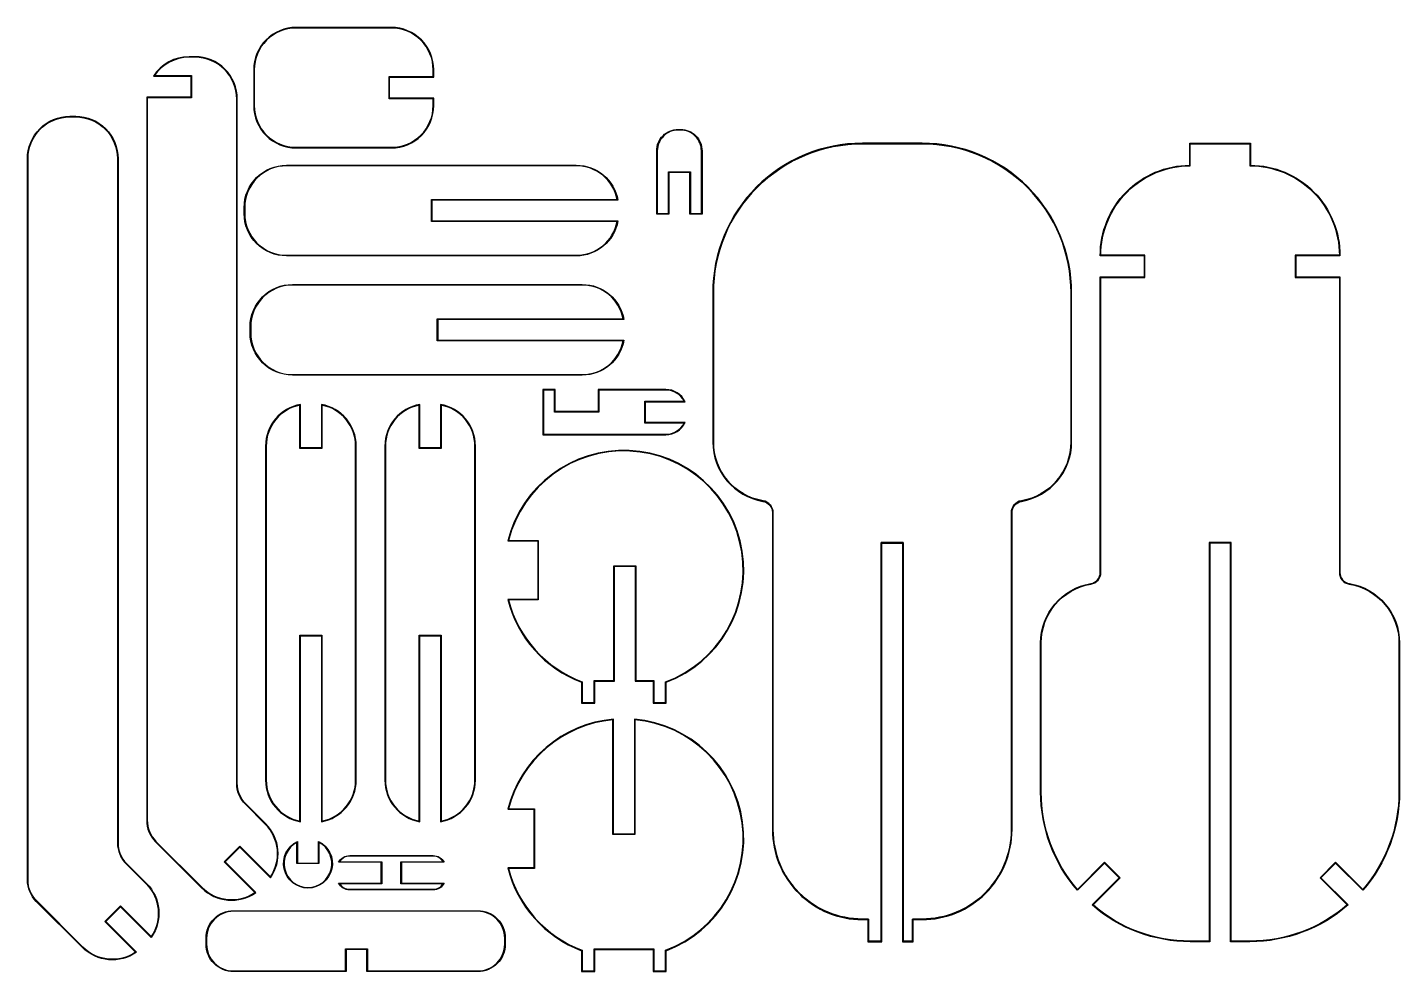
# Model space of a CAD drawing. Header units: millimetres. Extents: x -100 to 130, y -5 to 153.
import ezdxf

# ---------------------------------------------------------------- set-up
doc = ezdxf.new("R2010")
doc.units = ezdxf.units.MM
doc.layers.get('0').update_dxf_attribs({"linetype": 'CONTINUOUS'})

msp = doc.modelspace()

# ---------------------------------------------------------------- linework, layer by layer
for points in [[(-31.9, 140.1), (-31.9, 141.35), (-39.3, 141.35), (-39.3, 144.85), (-31.9, 144.85), (-31.9, 146.1, 0.414214), (-39, 153.2), (-55, 153.2, 0.414214), (-62.1, 146.1), (-62.1, 140.1, 0.414214), (-55, 133), (-39, 133, 0.414214)], [(-39.4, 141.25), (-39.4, 144.95), (-32, 144.95), (-32, 146.1, 0.414214), (-39, 153.1), (-55, 153.1, 0.414214), (-62, 146.1), (-62, 140.1, 0.414214), (-55, 133.1), (-39, 133.1, 0.414214), (-32, 140.1), (-32, 141.25)], [(-66.9, 13.28), (-64.43, 15.76), (-59.28, 10.61, 0.363278), (-60.08, 19.68), (-63.42, 23.02, -0.198912), (-64.85, 26.48), (-64.85, 141.2, 0.414214), (-71.95, 148.3), (-72.95, 148.3, 0.255839), (-78.93, 145.02), (-72.65, 145.02), (-72.65, 141.52), (-80.04, 141.52, 0.011448), (-80.05, 141.2), (-80.05, 20.27, 0.198912), (-78.56, 16.66), (-70.83, 8.94, 0.363278), (-61.75, 8.13)], [(-64.43, 15.9), (-59.29, 10.76, 0.358448), (-60.15, 19.61), (-63.49, 22.95, -0.198912), (-64.95, 26.48), (-64.95, 141.2, 0.414214), (-71.95, 148.2), (-72.95, 148.2, 0.24884), (-78.75, 145.12), (-72.55, 145.12), (-72.55, 141.42), (-79.95, 141.42, 0.008037), (-79.95, 141.2), (-79.95, 20.27, 0.198912), (-78.49, 16.73), (-70.76, 9.01, 0.358448), (-61.91, 8.15), (-67.05, 13.28)], [(-86.9, 3.28), (-81.75, -1.87, -0.363278), (-90.83, -1.06), (-98.56, 6.66, -0.198912), (-100.05, 10.27), (-100.05, 131.2, -0.414214), (-92.95, 138.3), (-91.95, 138.3, -0.414214), (-84.85, 131.2), (-84.85, 16.48, 0.198912), (-83.42, 13.02), (-80.08, 9.68, -0.363278), (-79.28, 0.61), (-84.43, 5.76)], [(-80.15, 9.61, -0.358448), (-79.29, 0.76), (-84.43, 5.9), (-87.05, 3.28), (-81.91, -1.85, -0.358448), (-90.76, -0.99), (-98.49, 6.73, -0.198912), (-99.95, 10.27), (-99.95, 131.2, -0.414214), (-92.95, 138.2), (-91.95, 138.2, -0.414214), (-84.95, 131.2), (-84.95, 16.48, 0.198912), (-83.49, 12.95)], [(7.55, 121.9), (5.5, 121.9), (5.5, 132.5, -0.414214), (9.1, 136.1), (9.5, 136.1, -0.414214), (13.1, 132.5), (13.1, 121.9), (11.05, 121.9), (11.05, 128.9), (7.55, 128.9)], [(11.15, 129), (11.15, 122), (13, 122), (13, 132.5, 0.414214), (9.5, 136), (9.1, 136, 0.414214), (5.6, 132.5), (5.6, 122), (7.45, 122), (7.45, 129)], [(40.9, 3.6), (40.9, -0.1), (43.25, -0.1), (43.25, 66.75), (46.75, 66.75), (46.75, -0.1), (48.5, -0.1), (48.5, 3.6), (50, 3.6, 0.414214), (65.1, 18.7), (65.1, 71.87, -0.365977), (66.68, 73.74, 0.365977), (75.1, 83.7), (75.1, 108.7, 0.414214), (50, 133.8), (40, 133.8, 0.414214), (14.9, 108.7), (14.9, 83.7, 0.365977), (23.32, 73.74, -0.365977), (24.9, 71.87), (24.9, 18.7, 0.414214), (40, 3.6)], [(46.85, 0), (46.85, 66.85), (43.15, 66.85), (43.15, 0), (41, 0), (41, 3.7), (40, 3.7, -0.414214), (25, 18.7), (25, 71.87, 0.365977), (23.33, 73.84, -0.365977), (15, 83.7), (15, 108.7, -0.414214), (40, 133.7), (50, 133.7, -0.414214), (75, 108.7), (75, 83.7, -0.365977), (66.67, 73.84, 0.365977), (65, 71.87), (65, 18.7, -0.414214), (50, 3.7), (48.4, 3.7), (48.4, 0)], [(43.15, 66.85), (46.85, 66.85), (46.85, 0), (48.4, 0), (48.4, 3.7), (50, 3.7, 0.414214), (65, 18.7), (65, 71.87, -0.365977), (66.67, 73.84, 0.365977), (75, 83.7), (75, 108.7, 0.414214), (50, 133.7), (40, 133.7, 0.414214), (15, 108.7), (15, 83.7, 0.365977), (23.33, 73.84, -0.365977), (25, 71.87), (25, 18.7, 0.414214), (40, 3.7), (41, 3.7), (41, 0), (43.15, 0)], [(98.25, -0.1), (95, -0.1, -0.180839), (78.53, 6.06), (83.09, 10.62), (80.62, 13.09), (76.06, 8.53, -0.180839), (69.9, 25), (69.9, 50, -0.365977), (78.32, 59.96, 0.365977), (79.9, 61.83), (79.9, 111.4), (87.3, 111.4), (87.3, 114.9), (79.9, 114.9, -0.414214), (94.9, 130.1), (94.9, 133.8), (105.1, 133.8), (105.1, 130.1, -0.414214), (120.1, 114.9), (112.7, 114.9), (112.7, 111.4), (120.1, 111.4), (120.1, 61.83, 0.365977), (121.68, 59.96, -0.365977), (130.1, 50), (130.1, 25, -0.180839), (123.94, 8.53), (119.38, 13.09), (116.91, 10.62), (121.47, 6.06, -0.180839), (105, -0.1), (101.75, -0.1), (101.75, 66.75), (98.25, 66.75)], [(105, 133.7), (105, 130, -0.414214), (120, 115), (112.6, 115), (112.6, 111.3), (120, 111.3), (120, 61.83, 0.365977), (121.67, 59.86, -0.365977), (130, 50), (130, 25, -0.179731), (123.94, 8.68), (119.38, 13.23), (116.77, 10.62), (121.32, 6.06, -0.179731), (105, 0), (101.85, 0), (101.85, 66.85), (98.15, 66.85), (98.15, 0), (95, 0, -0.179731), (78.68, 6.06), (83.23, 10.62), (80.62, 13.23), (76.06, 8.68, -0.179731), (70, 25), (70, 50, -0.365977), (78.33, 59.86, 0.365977), (80, 61.83), (80, 111.3), (87.4, 111.3), (87.4, 115), (80, 115, -0.414214), (95, 130), (95, 133.7)], [(-56.6, 114.9, -0.414214), (-63.7, 122), (-63.7, 123, -0.414214), (-56.6, 130.1), (-8, 130.1, -0.363278), (-1.01, 124.25), (-32.2, 124.25), (-32.2, 120.75), (-1.01, 120.75, -0.363278), (-8, 114.9)], [(-63.6, 123), (-63.6, 122, 0.414214), (-56.6, 115), (-8, 115, 0.358448), (-1.13, 120.65), (-32.3, 120.65), (-32.3, 124.35), (-1.13, 124.35, 0.358448), (-8, 130), (-56.6, 130, 0.414214)], [(-55.6, 94.9, -0.414214), (-62.7, 102), (-62.7, 103, -0.414214), (-55.6, 110.1), (-7, 110.1, -0.363278), (-0.01, 104.25), (-31.2, 104.25), (-31.2, 100.75), (-0.01, 100.75, -0.363278), (-7, 94.9)], [(-62.6, 103), (-62.6, 102, 0.414214), (-55.6, 95), (-7, 95, 0.358448), (-0.13, 100.65), (-31.3, 100.65), (-31.3, 104.35), (-0.13, 104.35, 0.358448), (-7, 110), (-55.6, 110, 0.414214)], [(10.27, 86.95), (3.62, 86.95), (3.62, 90.45), (10.27, 90.45, 0.289095), (7.02, 92.5), (-4.33, 92.5), (-4.33, 88.8), (-11.53, 88.8), (-11.53, 92.5), (-13.58, 92.5), (-13.58, 84.9), (7.02, 84.9, 0.289095)], [(3.52, 90.55), (10.11, 90.55, 0.276728), (7.02, 92.4), (-4.23, 92.4), (-4.23, 88.7), (-11.63, 88.7), (-11.63, 92.4), (-13.48, 92.4), (-13.48, 85), (7.02, 85, 0.276728), (10.11, 86.85), (3.52, 86.85)], [(-54.25, 20.01), (-54.25, 51.2), (-50.75, 51.2), (-50.75, 20.01, 0.363278), (-44.9, 27), (-44.9, 83, 0.363278), (-50.75, 89.99), (-50.75, 82.7), (-54.25, 82.7), (-54.25, 89.99, 0.363278), (-60.1, 83), (-60.1, 27, 0.363278)], [(-54.35, 20.13), (-54.35, 51.3), (-50.65, 51.3), (-50.65, 20.13, 0.358448), (-45, 27), (-45, 83, 0.358448), (-50.65, 89.87), (-50.65, 82.6), (-54.35, 82.6), (-54.35, 89.87, 0.358448), (-60, 83), (-60, 27, 0.358448)], [(-34.25, 20.01), (-34.25, 51.2), (-30.75, 51.2), (-30.75, 20.01, 0.363278), (-24.9, 27), (-24.9, 83, 0.363278), (-30.75, 89.99), (-30.75, 82.7), (-34.25, 82.7), (-34.25, 89.99, 0.363278), (-40.1, 83), (-40.1, 27, 0.363278)], [(-34.35, 20.13), (-34.35, 51.3), (-30.65, 51.3), (-30.65, 20.13, 0.358448), (-25, 27), (-25, 83, 0.358448), (-30.65, 89.87), (-30.65, 82.6), (-34.35, 82.6), (-34.35, 89.87, 0.358448), (-40, 83), (-40, 27, 0.358448)], [(-19.49, 67.1), (-14.46, 67.1), (-14.46, 57.3), (-19.49, 57.3, 0.245646), (-7.1, 43.4), (-7.1, 39.9), (-4.9, 39.9), (-4.9, 43.6), (-1.6, 43.6), (-1.6, 62.85), (1.9, 62.85), (1.9, 43.6), (4.9, 43.6), (4.9, 39.9), (7.1, 39.9), (7.1, 43.4, 1.651277)], [(-19.36, 67.2), (-14.36, 67.2), (-14.36, 57.2), (-19.36, 57.2, 0.244861), (-7, 43.47), (-7, 40), (-5, 40), (-5, 43.7), (-1.7, 43.7), (-1.7, 62.95), (2, 62.95), (2, 43.7), (5, 43.7), (5, 40), (7, 40), (7, 43.47, 1.648519)], [(1.75, 37.22), (1.75, 17.96), (-1.75, 17.96), (-1.75, 37.22, 0.3196), (-19.49, 22.1), (-15.1, 22.1), (-15.1, 12.3), (-19.49, 12.3, 0.245646), (-7.1, -1.6), (-7.1, -5.1), (-4.9, -5.1), (-4.9, -1.4), (4.9, -1.4), (4.9, -5.1), (7.1, -5.1), (7.1, -1.6, 0.797718)], [(1.85, 37.11), (1.85, 17.86), (-1.85, 17.86), (-1.85, 37.11, 0.316331), (-19.36, 22.2), (-15, 22.2), (-15, 12.2), (-19.36, 12.2, 0.244861), (-7, -1.53), (-7, -5), (-5, -5), (-5, -1.3), (5, -1.3), (5, -5), (7, -5), (7, -1.53, 0.796899)], [(-51.25, 16.71, -4.461578), (-54.75, 16.71), (-54.75, 13.1), (-51.25, 13.1)], [(-51.15, 16.55), (-51.15, 13), (-54.85, 13), (-54.85, 16.55, 4.079177)], [(-30.14, 9.72, -0.278904), (-32, 8.6), (-46, 8.6, -0.278904), (-47.86, 9.72), (-40.7, 9.72), (-40.7, 13.22), (-47.86, 13.22, -0.278904), (-46, 14.35), (-32, 14.35, -0.278904), (-30.14, 13.22), (-37.3, 13.22), (-37.3, 9.72)], [(-40.6, 13.32), (-40.6, 9.62), (-47.69, 9.62, 0.256228), (-46, 8.7), (-32, 8.7, 0.256228), (-30.31, 9.62), (-37.4, 9.62), (-37.4, 13.32), (-30.31, 13.32, 0.256228), (-32, 14.25), (-46, 14.25, 0.256228), (-47.69, 13.32)], [(-24.5, 5.1, -0.414214), (-19.9, 0.5), (-19.9, -0.5, -0.414214), (-24.5, -5.1), (-43.1, -5.1), (-43.1, -1.4), (-46.6, -1.4), (-46.6, -5.1), (-65.5, -5.1, -0.414214), (-70.1, -0.5), (-70.1, 0.5, -0.414214), (-65.5, 5.1)], [(-46.7, -5), (-46.7, -1.3), (-43, -1.3), (-43, -5), (-24.5, -5, 0.414214), (-20, -0.5), (-20, 0.5, 0.414214), (-24.5, 5), (-65.5, 5, 0.414214), (-70, 0.5), (-70, -0.5, 0.414214), (-65.5, -5)]]:
    msp.add_lwpolyline(points, format="xyb", close=True)

doc.saveas('drawing.dxf')
